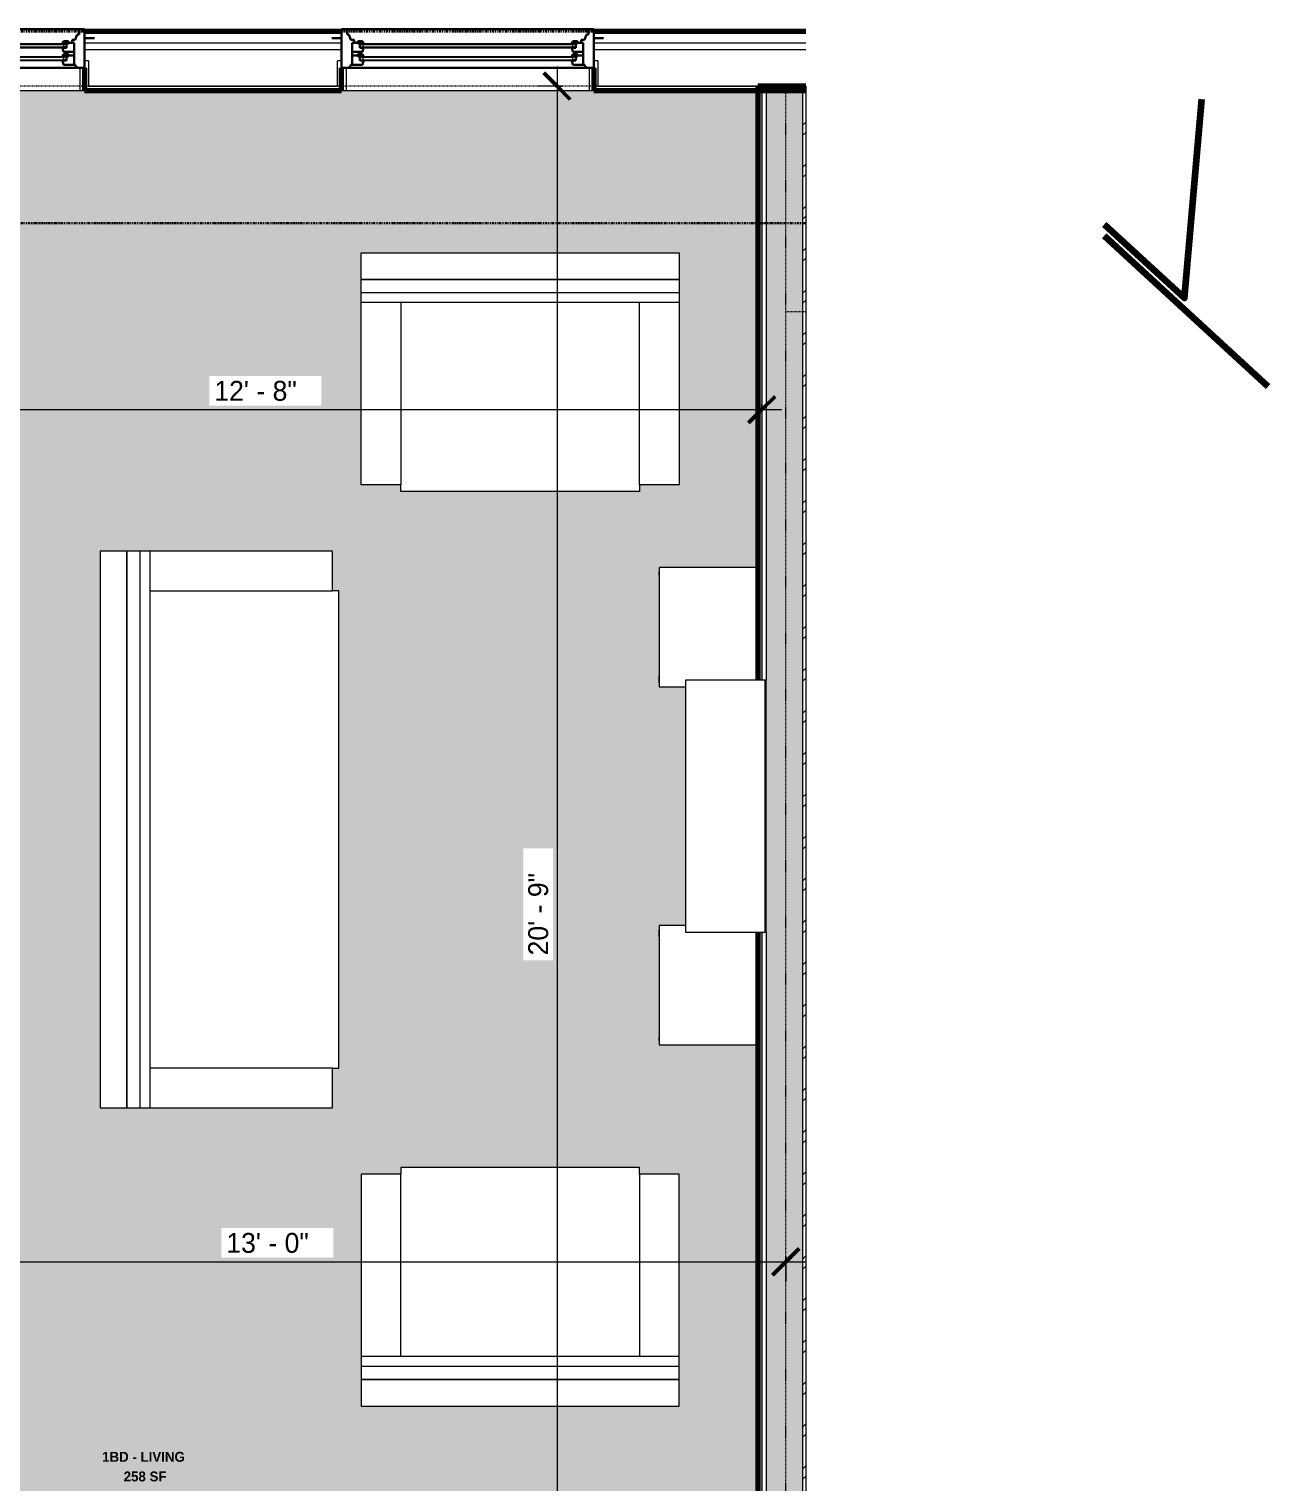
# Model space of a CAD drawing. Header units: inches. Extents: x 2887 to 5387, y 120 to 10852.
# Drawn here: x 3783 to 3969.9, y 10632.5 to 10851.8 of the extents above; entities that cross this region are included whole.
import ezdxf

# ---------------------------------------------------------------- set-up
doc = ezdxf.new("R2010")
doc.units = ezdxf.units.IN
doc.header["$MEASUREMENT"] = 0
doc.linetypes.add('Dash 3_32_', pattern=[0.1875, 0.09375, -0.09375])
doc.linetypes.add('Double Dash 3_8_', pattern=[1, 0.375, -0.125, 0.125, -0.125, 0.125, -0.125])
for name, color, linetype, lineweight in [('0-2', 10, 'Continuous', 5), ('0-3', 250, 'Continuous', 18), ('0-4', 10, 'Double Dash 3_8_', 30), ('0-5', 130, 'Continuous', 5), ('A-ANNO-DIMS', 211, 'Continuous', 9), ('A-ANNO-DIMS-32', 211, 'Continuous', 9), ('A-AREA-IDEN', 2, 'Continuous', 9), ('A-DETL-1', 90, 'Dash 3_32_', 18), ('A-GLAZ-1', 10, 'Continuous', 30), ('A-GLAZ-2', 50, 'Continuous', 9), ('A-GLAZ-3', 250, 'Continuous', 18), ('A-WALL-1', 250, 'Continuous', 18), ('A-WALL-4', 7, 'Continuous', 70), ('A-WALL-PATT-1', 50, 'Continuous', 9), ('A-WALL-PATT-2', 253, 'Continuous', 9), ('A-WALL-PATT-3', 8, 'Continuous', 9), ('C-PROP-LINE-1', 10, 'Double Dash 3_8_', 30), ('C-TOPO-MAJR-1', 130, 'Continuous', 90), ('I-FURN', 30, 'Continuous', 9), ('I-WALL-1', 7, 'Continuous', 70)]:
    doc.layers.add(name, color=color, linetype=linetype, lineweight=lineweight)
doc.layers.add('A-AREA-PATT-1', color=255, linetype='Continuous', lineweight=9, transparency=1)
doc.styles.add('Century Gothic', font='ufonts.com_century-gothic.ttf', dxfattribs={"height": 3})
doc.styles.add('Century Gothic_B_1', font='GOTHICB.TTF', dxfattribs={"height": 1.5})
doc.dimstyles.new('OD_1__HACK', dxfattribs={"dimscale": 12, "dimtxt": 3.132505, "dimasz": 0.333333, "dimexe": 0.25, "dimexo": 0.166667, "dimgap": 0.041667, "dimtad": 1, "dimdec": 0, "dimzin": 3, "dimdsep": 46, "dimlunit": 4, "dimtxsty": 'Century Gothic', "dimblk1": 'OBLIQUE', "dimblk2": 'OBLIQUE', "dimsah": 1, "dimcen": 0.09, "dimdle": 0.25, "dimazin": 0, "dimtfac": 1, "dimtdec": 4, "dimtix": 1, "dimtmove": 0, "dimatfit": 3, "dimfxl": 1, "dimtvp": 1, "dimtfill": 1, "dimfrac": 2, "dimtolj": 1, "dimtzin": 0, "dimarcsym": 2})
doc.dimstyles.new('OD_1__HACK_2', dxfattribs={"dimscale": 12, "dimtxt": 3.132505, "dimasz": 0.333333, "dimexe": 0.25, "dimexo": 0.166667, "dimgap": 0.041667, "dimtad": 1, "dimdec": 0, "dimzin": 3, "dimdsep": 46, "dimlunit": 4, "dimtxsty": 'Century Gothic', "dimblk1": 'OBLIQUE', "dimblk2": 'OBLIQUE', "dimsah": 1, "dimcen": 0.09, "dimdle": 0.25, "dimazin": 0, "dimtfac": 1, "dimtdec": 4, "dimtix": 1, "dimtmove": 0, "dimatfit": 3, "dimfxl": 1, "dimtvp": 1, "dimtfill": 1, "dimfrac": 2, "dimtolj": 1, "dimtzin": 0, "dimarcsym": 2})
pattern_1 = [(0, (0, 0), (10.24, 2.56), [0.422, -7.258, 0.422, -7.258, -40.96]), (0, (0, 0), (10.24, 2.56), [-15.36, 0.422, -14.938, 0.422, -7.258, -17.92]), (0, (0, 0), (10.24, 2.56), [-38.4, 0.422, -4.698, 0.422, -12.378]), (120, (3.84, 1.28), (-7.33702503, 7.58810013), [0.422, -7.258, 0.422, -7.258, -40.96]), (120, (3.84, 1.28), (-7.33702503, 7.58810013), [-15.36, 0.422, -14.938, 0.422, -7.258, -17.92]), (120, (3.84, 1.28), (-7.33702503, 7.58810013), [-38.4, 0.422, -4.698, 0.422, -12.378]), (240, (5.12, 6.4), (-2.90297497, -10.14810013), [0.422, -7.258, 0.422, -7.258, -40.96]), (240, (5.12, 6.4), (-2.90297497, -10.14810013), [-15.36, 0.422, -14.938, 0.422, -7.258, -17.92]), (240, (5.12, 6.4), (-2.90297497, -10.14810013), [-38.4, 0.422, -4.698, 0.422, -12.378])]

# ---------------------------------------------------------------- blocks, each defined once
blk = doc.blocks.new('Window-Double_Hung-Andersen-400_Series-Tilt_Wash - DOUBLE HUNG - REVERSE COTTAGE - 2ND FLOOR-2888385-2ND _ 3RD FLOOR - 1BD A - ADA TYPE B')
at = {"layer": 'A-GLAZ-1'}
for p, q in [((19.01, 4.81), (-19.01, 4.81)), ((-19.01, 4.81), (-19.01, -1.06)), ((-18.2, 4.81), (-18.2, 4)), ((18.2, 4.81), (18.2, 4)), ((19.01, -1.06), (19.01, 4.81)), ((-19.01, 3.44), (-20.51, 3.44)), ((-18.2, 4), (-17.92, 4)), ((-17.92, 4), (-17.61, 3.19)), ((-17.61, 3.19), (-17.14, 3.19)), ((-17.42, 2.75), (-16.57, 2.75)), ((-17.42, 2.75), (-17.42, -0.56)), ((-17.14, 3.19), (-17.14, 2.75)), ((-15.86, 2.97), (-16.57, 2.97)), ((-16.57, 2.62), (-16.57, 2.97)), ((-15.7, 2.62), (-16.57, 2.62)), ((-16.29, 2.62), (-16.29, 2)), ((-15.86, 2.97), (-15.7, 2.62)), ((15.86, 2.97), (15.7, 2.62)), ((15.7, 2.62), (16.57, 2.62)), ((15.86, 2.97), (16.57, 2.97)), ((16.29, 2.62), (16.29, 2)), ((16.57, 2.62), (16.57, 2.97)), ((17.42, 2.75), (16.57, 2.75)), ((17.14, 3.19), (17.14, 2.75)), ((17.61, 3.19), (17.14, 3.19)), ((17.42, 2.75), (17.42, -0.56)), ((17.92, 4), (17.61, 3.19)), ((18.2, 4), (17.92, 4)), ((19.01, 3.44), (20.51, 3.44)), ((-17.42, 1.37), (-15.86, 1.37)), ((-17.42, 0.81), (-16.57, 0.81)), ((-15.86, 1.03), (-16.57, 1.03)), ((-16.57, 0.69), (-16.57, 1.03)), ((-15.7, 0.69), (-16.57, 0.69)), ((-15.7, 2), (-16.29, 2)), ((-16.29, 0.69), (-16.29, 0.06)), ((-15.7, 0.06), (-16.29, 0.06)), ((-15.86, 1.37), (-15.7, 2)), ((-15.86, 1.03), (-15.7, 0.69)), ((-15.86, -0.56), (-15.7, 0.06)), ((15.7, 2), (16.29, 2)), ((15.86, 1.37), (15.7, 2)), ((15.86, 1.03), (15.7, 0.69)), ((15.7, 0.69), (16.57, 0.69)), ((15.7, 0.06), (16.29, 0.06)), ((15.86, -0.56), (15.7, 0.06)), ((17.42, 1.37), (15.86, 1.37)), ((15.86, 1.03), (16.57, 1.03)), ((16.29, 0.69), (16.29, 0.06)), ((16.57, 0.69), (16.57, 1.03)), ((17.42, 0.81), (16.57, 0.81)), ((-19.01, -1.06), (19.01, -1.06)), ((-17.67, -0.78), (-18, -1.06)), ((-17.67, -0.78), (-17.67, -0.56)), ((-17.67, -0.56), (-15.86, -0.56)), ((17.67, -0.56), (15.86, -0.56)), ((17.67, -0.78), (17.67, -0.56)), ((17.67, -0.78), (18, -1.06))]:
    blk.add_line(p, q, dxfattribs=at)
at = {"layer": 'A-GLAZ-2'}
for p, q in [((-16.29, 2.5), (-15.7, 2.5)), ((-15.82, 2.5), (-15.82, 2.12)), ((-15.7, 2.62), (15.7, 2.62)), ((-15.7, 2.5), (15.7, 2.5)), ((16.29, 2.5), (15.7, 2.5)), ((15.82, 2.5), (15.82, 2.12)), ((-16.29, 2.12), (-15.7, 2.12)), ((-16.29, 0.56), (-15.7, 0.56)), ((-16.29, 0.19), (-15.7, 0.19)), ((-15.82, 0.56), (-15.82, 0.19)), ((-15.7, 2.12), (15.7, 2.12)), ((-15.7, 2), (15.7, 2)), ((-15.7, 0.69), (15.7, 0.69)), ((-15.7, 0.56), (15.7, 0.56)), ((-15.7, 0.19), (15.7, 0.19)), ((-15.7, 0.06), (15.7, 0.06)), ((16.29, 2.12), (15.7, 2.12)), ((16.29, 0.56), (15.7, 0.56)), ((16.29, 0.19), (15.7, 0.19)), ((15.82, 0.56), (15.82, 0.19)), ((18.95, -1.06), (-18.95, -1.06)), ((-18.95, -1.06), (-18.95, -4.44)), ((-18.32, -1.06), (-18.32, -4.44)), ((18.32, -1.06), (18.32, -4.44)), ((18.95, -4.44), (18.95, -1.06)), ((-18.95, -4.44), (18.95, -4.44))]:
    blk.add_line(p, q, dxfattribs=at)
at = {"layer": 'A-GLAZ-3'}
for p, q in [((-19.01, -2.44), (-18.95, -2.44)), ((-18.95, -3.94), (-19.01, -3.94)), ((18.95, -2.44), (19.01, -2.44)), ((19.01, -3.94), (18.95, -3.94))]:
    blk.add_line(p, q, dxfattribs=at)
blk = doc.blocks.new('Family - ___-2835860-2ND _ 3RD FLOOR - 1BD A - ADA TYPE B')
at = {"layer": 'C-PROP-LINE-1'}
blk.add_line((-2913.31, 10851.39), (-3207.35, 10851.39), dxfattribs=at)
blk = doc.blocks.new('Family - ___-2835903-2ND _ 3RD FLOOR - 1BD A - ADA TYPE B')
at = {"layer": 'C-PROP-LINE-1'}
blk.add_line((-2913.31, 10822.49), (-3207.35, 10822.49), dxfattribs=at)
blk = doc.blocks.new('Family - ___-2835932-2ND _ 3RD FLOOR - 1BD A - ADA TYPE B')
at = {"layer": 'C-PROP-LINE-1'}
blk.add_line((-2913.31, 10851.39), (-3207.35, 10851.39), dxfattribs=at)
blk = doc.blocks.new('CTR - 1st Phase - Shell_rvt-4-2ND _ 3RD FLOOR - 1BD A - ADA TYPE B')
at = {"layer": 'A-WALL-1'}
for p, q in [((-2983.34, 10851.14), (-3022.11, 10851.14)), ((-2913.31, 10851.14), (-2945.31, 10851.14)), ((-2983.34, 10849.64), (-3022.11, 10849.64)), ((-2913.31, 10849.64), (-2945.31, 10849.64)), ((-2983.34, 10848.64), (-3022.11, 10848.64)), ((-3021.49, 10846.95), (-3022.11, 10846.95)), ((-3021.49, 10846.95), (-3021.49, 10843.14)), ((-2983.96, 10843.14), (-2983.96, 10846.95)), ((-2983.34, 10846.95), (-2983.96, 10846.95)), ((-2913.31, 10848.64), (-2945.31, 10848.64)), ((-2944.69, 10846.95), (-2945.31, 10846.95)), ((-2944.69, 10846.95), (-2944.69, 10843.14)), ((-3022.11, 10842.51), (-3022.17, 10842.51)), ((-3021.49, 10843.14), (-2983.96, 10843.14)), ((-2983.27, 10842.51), (-2983.34, 10842.51)), ((-2945.31, 10842.51), (-2945.37, 10842.51)), ((-2944.69, 10843.14), (-2913.31, 10843.14))]:
    blk.add_line(p, q, dxfattribs=at)
at = {"layer": 'A-WALL-4'}
for p, q in [((-2983.34, 10851.39), (-3022.11, 10851.39)), ((-2913.31, 10851.39), (-2945.31, 10851.39)), ((-3022.11, 10845.89), (-3022.11, 10842.51)), ((-2983.34, 10842.51), (-2983.34, 10845.89)), ((-2945.31, 10845.89), (-2945.31, 10842.51)), ((-3022.11, 10842.51), (-2983.34, 10842.51)), ((-2945.31, 10842.51), (-2913.31, 10842.51))]:
    blk.add_line(p, q, dxfattribs=at)
at = {"layer": '0-3'}
for p in [(-3041.12, 10846.95), (-2964.32, 10846.95)]:
    blk.add_blockref('Window-Double_Hung-Andersen-400_Series-Tilt_Wash - DOUBLE HUNG - REVERSE COTTAGE - 2ND FLOOR-2888385-2ND _ 3RD FLOOR - 1BD A - ADA TYPE B', p, dxfattribs=at)
at = {"layer": '0-4'}
for name in ['Family - ___-2835860-2ND _ 3RD FLOOR - 1BD A - ADA TYPE B', 'Family - ___-2835932-2ND _ 3RD FLOOR - 1BD A - ADA TYPE B', 'Family - ___-2835903-2ND _ 3RD FLOOR - 1BD A - ADA TYPE B']:
    blk.add_blockref(name, (0, 0), dxfattribs=at)
blk = doc.blocks.new('CTR - 1st Phase - Common Walls_rvt-4-2ND _ 3RD FLOOR - 1BD A - ADA TYPE B')
at = {"layer": 'A-WALL-PATT-1'}
h = blk.add_hatch(dxfattribs=at)
h.set_pattern_fill('FP_1', color=256, style=0, pattern_type=2)
h.set_pattern_definition(pattern_1)
h.paths.add_polyline_path([(-2919.95, 10458.16), (-2919.95, 10715.5), (-2920.57, 10715.5), (-2920.57, 10458.16)], flags=0)
h.paths.add_polyline_path([(-2920.57, 10753.5), (-2919.95, 10753.5), (-2919.95, 10843.14), (-2920.57, 10843.14), (-2920.57, 10758.75)], flags=0)
h = blk.add_hatch(dxfattribs=at)
h.set_pattern_fill('FP_1', color=256, style=0, pattern_type=2)
h.set_pattern_definition(pattern_1)
h.paths.add_polyline_path([(-2913.31, 10457.54), (-2913.31, 10843.14), (-2913.32, 10843.14), (-2913.32, 10457.54)], flags=0)
at = {"layer": 'A-WALL-PATT-2'}
h = blk.add_hatch(dxfattribs=at)
h.set_pattern_fill('FP_2', color=256, style=0, pattern_type=2)
h.set_pattern_definition([(161.57, (0.16, 0.16), (-1.279773737, -0.000426766), [0, -9.107, 1.011, 0]), (18.43, (-0.16, 0.16), (-1.279773737, 0.000426766), [0, -9.107, 1.011, 0]), (108.43, (0.16, 0.16), (0.639452382, -3.199964008), [3.035, -7.083]), (71.57, (-0.16, 0.16), (0.639452382, 3.199964008), [3.035, -7.083])])
h.paths.add_polyline_path([(-2913.82, 10457.54), (-2913.82, 10843.14), (-2919.32, 10843.14), (-2919.32, 10457.54)], flags=0)
at = {"layer": 'A-WALL-PATT-3'}
h = blk.add_hatch(dxfattribs=at)
h.set_pattern_fill('FP_3', color=256, style=0, pattern_type=2)
h.set_pattern_definition([(45, (0, 0), (-3.1678384, 3.1678384), []), (45, (0, 4.8), (-3.1678384, 3.1678384), [])])
h.paths.add_polyline_path([(-2913.32, 10457.54), (-2913.32, 10843.14), (-2913.82, 10843.14), (-2913.82, 10457.54)], flags=0)
at = {"layer": 'A-WALL-1'}
for p, q in [((-2919.95, 10843.14), (-2919.95, 10753.5)), ((-2919.32, 10843.14), (-2919.32, 10753.5)), ((-2913.82, 10843.14), (-2913.82, 10458.16)), ((-2913.32, 10843.14), (-2913.32, 10458.16)), ((-2919.95, 10715.5), (-2919.95, 10458.16)), ((-2919.32, 10715.5), (-2919.32, 10458.16))]:
    blk.add_line(p, q, dxfattribs=at)
at = {"layer": 'I-WALL-1'}
for p, q in [((-2913.31, 10843.14), (-2920.57, 10843.14)), ((-2920.57, 10843.14), (-2920.57, 10753.5)), ((-2920.57, 10715.5), (-2920.57, 10525.42))]:
    blk.add_line(p, q, dxfattribs=at)
blk = doc.blocks.new('Entertainment_Center_14771 - Entertainment_Center_14771-1352616-2ND _ 3RD FLOOR - 1BD A - ADA TYPE B')
at = {"layer": 'I-FURN'}
for p, q in [((-36, 4.88), (-36, -10)), ((-19, 6.12), (19, 6.12)), ((-19, 6), (-19, 6.12)), ((19, 6), (-19, 6)), ((19, 6), (-19, 6)), ((-19, 6), (-19, -6)), ((19, 6.12), (19, 6)), ((19, -6), (19, 6)), ((36, -10), (36, 4.88)), ((-19, -6), (19, -6)), ((-18, -10), (-18, -6)), ((18, -6), (18, -10)), ((-36, -10), (-18, -10)), ((-35.34, -10), (-35.34, -10.03)), ((-35.34, -10.03), (-34.85, -10.03)), ((-34.85, -10.03), (-34.85, -10)), ((-19.66, -10), (-19.66, -10.03)), ((-19.66, -10.03), (-18.66, -10.03)), ((-18.66, -10.03), (-18.66, -10)), ((18, -10), (36, -10)), ((18.66, -10), (18.66, -10.03)), ((18.66, -10.03), (19.66, -10.03)), ((19.66, -10.03), (19.66, -10)), ((34.85, -10), (34.85, -10.03)), ((34.85, -10.03), (35.34, -10.03)), ((35.34, -10.03), (35.34, -10))]:
    blk.add_line(p, q, dxfattribs=at)
blk = doc.blocks.new('Couch-Both_Arms-Generic - 1-1352606-2ND _ 3RD FLOOR - 1BD A - ADA TYPE B')
at = {"layer": 'I-FURN'}
for p, q in [((42, 17.5), (-42, 17.5)), ((-42, 17.5), (-42, 13.5)), ((42, 13.5), (42, 17.5)), ((-42, 13.5), (42, 13.5)), ((42, 13.5), (-42, 13.5)), ((-42, 13.5), (-42, 10)), ((42, 10), (42, 13.5)), ((-42, 11.5), (42, 11.5)), ((-42, 10), (-42, -17.5)), ((-42, 10), (42, 10)), ((-36, -17.5), (-36, 10)), ((36, 10), (36, -17.5)), ((42, -17.5), (42, 10)), ((-42, -17.5), (-36, -17.5)), ((-36, -17.5), (-36, -18.5)), ((36, -18.5), (36, -17.5)), ((36, -17.5), (42, -17.5)), ((-36, -18.5), (36, -18.5))]:
    blk.add_line(p, q, dxfattribs=at)
blk = doc.blocks.new('Couch-Both_Arms-Generic - 2-1523460-2ND _ 3RD FLOOR - 1BD A - ADA TYPE B')
at = {"layer": 'I-FURN'}
for p, q in [((-18, 18.5), (18, 18.5)), ((-18, 17.5), (-18, 18.5)), ((18, 18.5), (18, 17.5)), ((-24, 17.5), (-18, 17.5)), ((-24, -10), (-24, 17.5)), ((-18, 17.5), (-18, -10)), ((18, 17.5), (24, 17.5)), ((18, -10), (18, 17.5)), ((24, 17.5), (24, -10)), ((-24, -10), (24, -10)), ((-24, -13.5), (-24, -10)), ((24, -10), (24, -13.5)), ((-24, -11.5), (24, -11.5)), ((-24, -13.5), (24, -13.5)), ((-24, -17.5), (-24, -13.5)), ((24, -13.5), (-24, -13.5)), ((24, -13.5), (24, -17.5)), ((24, -17.5), (-24, -17.5))]:
    blk.add_line(p, q, dxfattribs=at)
blk = doc.blocks.new('Couch-Both_Arms-Generic - 2-1352635-2ND _ 3RD FLOOR - 1BD A - ADA TYPE B')
at = {"layer": 'I-FURN'}
for p, q in [((24, 17.5), (-24, 17.5)), ((-24, 17.5), (-24, 13.5)), ((24, 13.5), (24, 17.5)), ((-24, 13.5), (24, 13.5)), ((24, 13.5), (-24, 13.5)), ((-24, 13.5), (-24, 10)), ((24, 10), (24, 13.5)), ((-24, 11.5), (24, 11.5)), ((-24, 10), (-24, -17.5)), ((-24, 10), (24, 10)), ((-18, -17.5), (-18, 10)), ((18, 10), (18, -17.5)), ((24, -17.5), (24, 10)), ((-24, -17.5), (-18, -17.5)), ((-18, -17.5), (-18, -18.5)), ((18, -18.5), (18, -17.5)), ((18, -17.5), (24, -17.5)), ((-18, -18.5), (18, -18.5))]:
    blk.add_line(p, q, dxfattribs=at)
blk = doc.blocks.new('CTR  - Topography_rvt-3-2ND _ 3RD FLOOR - 1BD C - ADA TYPE B')
at = {"layer": 'C-TOPO-MAJR-1'}
blk.add_line((-3885.78, 10820.58), (-3861.1, 10797.82), dxfattribs=at)
at = {"layer": 'C-TOPO-MAJR-1', "flags": 128}
blk.add_lwpolyline([(-3885.78, 10822.3), (-3873.7, 10811.16), (-3871.06, 10841.2)], dxfattribs=at)
blk = doc.blocks.new('DIMBLOCK55-2ND _ 3RD FLOOR - 1BD A - ADA TYPE B')
at = {"layer": 'A-ANNO-DIMS-32', "lineweight": 50}
for p, q in [((3862.63, 10843.14), (3860.63, 10845.14)), ((3862.63, 10843.14), (3864.63, 10841.14)), ((3862.63, 10593.66), (3860.63, 10595.66)), ((3862.63, 10593.66), (3864.63, 10591.66))]:
    blk.add_line(p, q, dxfattribs=at)
at = {"layer": 'A-ANNO-DIMS-32'}
for p, q in [((3862.63, 10846.14), (3862.63, 10593.66)), ((3863.45, 10843.14), (3859.63, 10843.14)), ((3862.63, 10843.14), (3863.45, 10843.14)), ((3863.45, 10593.66), (3859.63, 10593.66)), ((3862.63, 10593.66), (3863.45, 10593.66))]:
    blk.add_line(p, q, dxfattribs=at)
at = {"layer": 'A-ANNO-DIMS-32', "color": 0, "insert": (3858.28, 10711.99), "char_height": 3, "width": 15.394, "attachment_point": 1, "rotation": 90, "line_spacing_factor": 0.984502, "style": 'Century Gothic', "bg_fill": 3, "box_fill_scale": 1.25, "bg_fill_color": 256, "bg_fill_true_color": 13158600, "bg_fill_transparency": 0}
blk.add_mtext('20\' - 9"', dxfattribs=at)
blk = doc.blocks.new('_Oblique')
at = {"color": 0, "linetype": 'ByBlock', "lineweight": -2}
blk.add_line((-0.5, -0.5), (0.5, 0.5), dxfattribs=at)
blk = doc.blocks.new('DIMBLOCK67-2ND _ 3RD FLOOR - 1BD A - ADA TYPE B')
at = {"layer": 'A-ANNO-DIMS-32', "lineweight": 50}
for p, q in [((3741.17, 10665.77), (3743.17, 10667.77)), ((3897.14, 10665.77), (3899.14, 10667.77)), ((3741.17, 10665.77), (3739.17, 10663.77)), ((3897.14, 10665.77), (3895.14, 10663.77))]:
    blk.add_line(p, q, dxfattribs=at)
at = {"layer": 'A-ANNO-DIMS-32'}
for p, q in [((3741.17, 10666.6), (3741.17, 10662.77)), ((3741.17, 10665.77), (3741.17, 10666.6)), ((3741.17, 10665.77), (3900.14, 10665.77)), ((3897.14, 10666.6), (3897.14, 10662.77)), ((3897.14, 10665.77), (3897.14, 10666.6))]:
    blk.add_line(p, q, dxfattribs=at)
at = {"layer": 'A-ANNO-DIMS-32', "color": 0, "insert": (3812.74, 10670.12), "char_height": 3, "width": 15.394, "attachment_point": 1, "line_spacing_factor": 0.984502, "style": 'Century Gothic', "bg_fill": 3, "box_fill_scale": 1.25, "bg_fill_color": 256, "bg_fill_true_color": 13158600, "bg_fill_transparency": 0}
blk.add_mtext('13\' - 0"', dxfattribs=at)
blk = doc.blocks.new('DIMBLOCK71-2ND _ 3RD FLOOR - 1BD A - ADA TYPE B')
at = {"layer": 'A-ANNO-DIMS-32', "lineweight": 50}
for p, q in [((3741.17, 10794.34), (3743.17, 10796.34)), ((3893.52, 10794.34), (3895.52, 10796.34)), ((3741.17, 10794.34), (3739.17, 10792.34)), ((3893.52, 10794.34), (3891.52, 10792.34))]:
    blk.add_line(p, q, dxfattribs=at)
at = {"layer": 'A-ANNO-DIMS-32'}
for p, q in [((3741.17, 10795.16), (3741.17, 10791.34)), ((3741.17, 10794.34), (3741.17, 10795.16)), ((3741.17, 10794.34), (3896.52, 10794.34)), ((3893.52, 10795.16), (3893.52, 10791.34)), ((3893.52, 10794.34), (3893.52, 10795.16))]:
    blk.add_line(p, q, dxfattribs=at)
at = {"layer": 'A-ANNO-DIMS-32', "color": 0, "insert": (3810.93, 10798.68), "char_height": 3, "width": 15.394, "attachment_point": 1, "line_spacing_factor": 0.984502, "style": 'Century Gothic', "bg_fill": 3, "box_fill_scale": 1.25, "bg_fill_color": 256, "bg_fill_true_color": 13158600, "bg_fill_transparency": 0}
blk.add_mtext('12\' - 8"', dxfattribs=at)
blk = doc.blocks.new('DIMBLOCK75-2ND _ 3RD FLOOR - 1BD A - ADA TYPE B')
at = {"layer": 'A-ANNO-DIMS-32', "lineweight": 50}
for p, q in [((3741.17, 10794.34), (3743.17, 10796.34)), ((3893.52, 10794.34), (3895.52, 10796.34)), ((3741.17, 10794.34), (3739.17, 10792.34)), ((3893.52, 10794.34), (3891.52, 10792.34))]:
    blk.add_line(p, q, dxfattribs=at)
at = {"layer": 'A-ANNO-DIMS-32'}
for p, q in [((3741.17, 10795.16), (3741.17, 10791.34)), ((3741.17, 10794.34), (3741.17, 10795.16)), ((3741.17, 10794.34), (3896.52, 10794.34)), ((3893.52, 10795.16), (3893.52, 10791.34)), ((3893.52, 10794.34), (3893.52, 10795.16))]:
    blk.add_line(p, q, dxfattribs=at)
at = {"layer": 'A-ANNO-DIMS-32', "color": 0, "insert": (3810.93, 10798.68), "char_height": 3, "width": 15.394, "attachment_point": 1, "line_spacing_factor": 0.984502, "style": 'Century Gothic', "bg_fill": 3, "box_fill_scale": 1.25, "bg_fill_color": 256, "bg_fill_true_color": 13158600, "bg_fill_transparency": 0}
blk.add_mtext('12\' - 8"', dxfattribs=at)

msp = doc.modelspace()

# ---------------------------------------------------------------- hatches: boundary and pattern name
at = {"layer": 'A-AREA-PATT-1'}
h = msp.add_hatch(color=256, dxfattribs=at)
h.paths.add_polyline_path([(3743.96, 10593.66), (3793.09, 10593.66), (3793.09, 10603.38), (3809.59, 10603.38), (3809.59, 10593.66), (3822.21, 10593.66), (3822.21, 10603.38), (3838.71, 10603.38), (3838.71, 10593.66), (3852.33, 10593.66), (3852.33, 10603.38), (3868.83, 10603.38), (3868.83, 10593.66), (3892.89, 10593.66), (3892.89, 10698.5), (3878.02, 10698.5), (3878.02, 10699.16), (3877.99, 10699.16), (3877.99, 10699.65), (3878.02, 10699.65), (3878.02, 10714.85), (3877.99, 10714.85), (3877.99, 10715.84), (3878.02, 10715.84), (3878.02, 10716.5), (3882.02, 10716.5), (3882.02, 10752.5), (3878.02, 10752.5), (3878.02, 10753.17), (3877.99, 10753.17), (3877.99, 10754.16), (3878.02, 10754.16), (3878.02, 10769.35), (3877.99, 10769.35), (3877.99, 10769.84), (3878.02, 10769.84), (3878.02, 10770.5), (3892.89, 10770.5), (3892.89, 10842.51), (3743.96, 10842.51), (3743.96, 10658.34), (3744.54, 10658.34), (3744.54, 10655.34), (3741.17, 10655.34), (3741.17, 10621.34), (3744.54, 10621.34), (3744.54, 10618.34), (3743.96, 10618.34), (3743.96, 10597.15)], flags=0)
h.paths.add_polyline_path([(3833.07, 10643.99), (3833.07, 10678.99), (3839.07, 10678.99), (3839.07, 10679.99), (3875.07, 10679.99), (3875.07, 10678.99), (3881.07, 10678.99), (3881.07, 10643.99), (3845.99, 10643.99)], flags=0)
h.paths.add_polyline_path([(3793.74, 10688.99), (3793.74, 10772.99), (3828.74, 10772.99), (3828.74, 10766.99), (3829.74, 10766.99), (3829.74, 10694.99), (3828.74, 10694.99), (3828.74, 10688.99), (3797.74, 10688.99)], flags=0)
h.paths.add_polyline_path([(3839.07, 10781.99), (3839.07, 10782.99), (3833.07, 10782.99), (3833.07, 10817.99), (3881.07, 10817.99), (3881.07, 10782.99), (3875.07, 10782.99), (3875.07, 10781.99)], flags=0)

# ---------------------------------------------------------------- linework, layer by layer
at = {"layer": 'A-DETL-1'}
for p, q in [((3897.14, 10843.14), (3609.14, 10843.14)), ((3897.14, 10457.54), (3897.14, 10843.14)), ((3897.14, 10457.53), (3897.14, 10843.13)), ((3897.14, 10843.13), (3900.16, 10843.13)), ((3897.14, 10809.17), (3900.16, 10809.17))]:
    msp.add_line(p, q, dxfattribs=at)

# ---------------------------------------------------------------- block references
at = {"layer": '0-2'}
for name in ['CTR - 1st Phase - Shell_rvt-4-2ND _ 3RD FLOOR - 1BD A - ADA TYPE B', 'CTR - 1st Phase - Common Walls_rvt-4-2ND _ 3RD FLOOR - 1BD A - ADA TYPE B']:
    msp.add_blockref(name, (6813.47, 0), dxfattribs=at)
at = {"layer": '0-5'}
msp.add_blockref('CTR  - Topography_rvt-3-2ND _ 3RD FLOOR - 1BD C - ADA TYPE B', (7830.95, 0), dxfattribs=at)
at = {"layer": 'I-FURN'}
for name, p, rotation in [('Couch-Both_Arms-Generic - 2-1523460-2ND _ 3RD FLOOR - 1BD A - ADA TYPE B', (3857.07, 10800.49), 180), ('Couch-Both_Arms-Generic - 1-1352606-2ND _ 3RD FLOOR - 1BD A - ADA TYPE B', (3811.24, 10730.99), 90.0000000000255), ('Entertainment_Center_14771 - Entertainment_Center_14771-1352616-2ND _ 3RD FLOOR - 1BD A - ADA TYPE B', (3888.02, 10734.5), 270.0000000000207), ('Couch-Both_Arms-Generic - 2-1352635-2ND _ 3RD FLOOR - 1BD A - ADA TYPE B', (3857.07, 10661.49), 180)]:
    msp.add_blockref(name, p, dxfattribs=dict(at, rotation=rotation))

# ---------------------------------------------------------------- texts
at = {"layer": 'A-AREA-IDEN', "char_height": 1.5, "attachment_point": 1, "style": 'Century Gothic_B_1'}
for s, insert, width in [('1BD - LIVING', (3794.01, 10637.09), 14.948), ('258 SF', (3797.26, 10634.13), 7.07)]:
    msp.add_mtext(s, dxfattribs=dict(at, insert=insert, width=width))

# ---------------------------------------------------------------- next in the draw order: dimensions: what is measured, and where the dimension line sits
at = {"layer": 'A-ANNO-DIMS'}
dim = msp.add_linear_dim(base=(3862.63, 10593.66), p1=(3865.45, 10843.14), p2=(3865.45, 10593.66), angle=90, dimstyle='OD_1__HACK', override={"dimpost": '<>', "dimfxl": 249.475}, dxfattribs=at)
dim.commit()
dim.dimension.update_dxf_attribs({"geometry": 'DIMBLOCK55-2ND _ 3RD FLOOR - 1BD A - ADA TYPE B', "text_midpoint": (3860.55, 10718.4)})

# ---------------------------------------------------------------- next in the draw order: dimensions: what is measured, and where the dimension line sits
for base, p1, p2, dimstyle, override, picture, middle in [((3893.52, 10794.34), (3741.17, 10797.16), (3893.52, 10797.16), 'OD_1__HACK_2', {"dimpost": '<>', "dimfxl": 152.35}, 'DIMBLOCK71-2ND _ 3RD FLOOR - 1BD A - ADA TYPE B', (3817.34, 10796.41)), ((3897.14, 10665.77), (3741.17, 10668.6), (3897.14, 10668.6), 'OD_1__HACK', {"dimpost": '<>', "dimfxl": 155.975}, 'DIMBLOCK67-2ND _ 3RD FLOOR - 1BD A - ADA TYPE B', (3819.16, 10667.85))]:
    dim = msp.add_linear_dim(base=base, p1=p1, p2=p2, dimstyle=dimstyle, override=override, dxfattribs=at)
    dim.commit()
    dim.dimension.update_dxf_attribs({"geometry": picture, "text_midpoint": middle})

# ---------------------------------------------------------------- next in the draw order: dimensions: what is measured, and where the dimension line sits
dim = msp.add_linear_dim(base=(3893.52, 10794.34), p1=(3741.17, 10797.16), p2=(3893.52, 10797.16), dimstyle='OD_1__HACK_2', override={"dimpost": '<>', "dimfxl": 152.35}, dxfattribs=at)
dim.commit()
dim.dimension.update_dxf_attribs({"geometry": 'DIMBLOCK75-2ND _ 3RD FLOOR - 1BD A - ADA TYPE B', "text_midpoint": (3817.34, 10796.41)})

doc.saveas('drawing.dxf')
